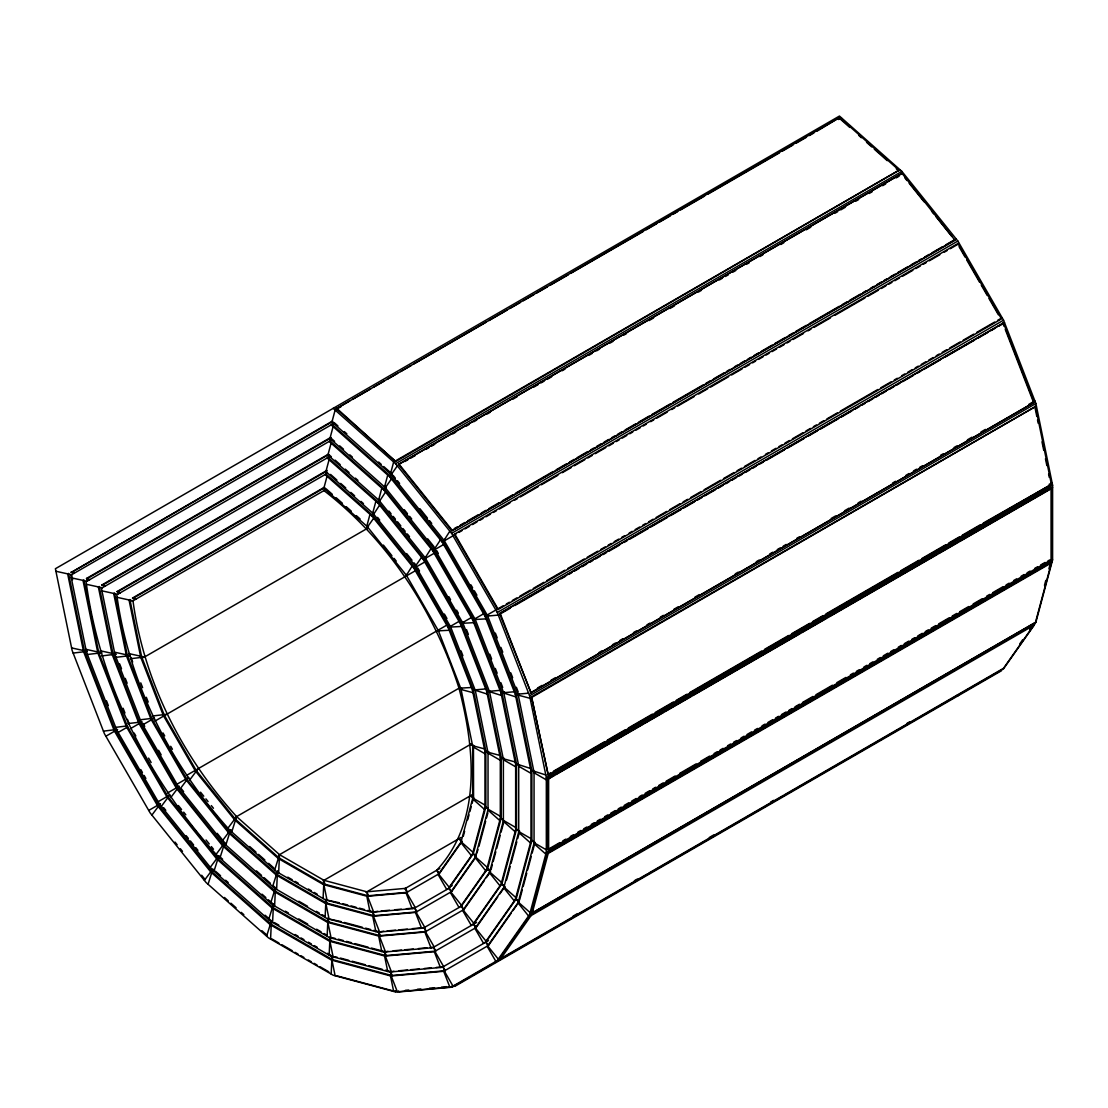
<?xml version="1.0" encoding="UTF-8"?>
<svg xmlns="http://www.w3.org/2000/svg" width="1108" height="1108" viewBox="0 0 1108 1108"><rect width="100%" height="100%" fill="white"/><g stroke="black" fill="none" stroke-linecap="round" stroke-linejoin="round"><path stroke-width="1.5" d="M208.069 884.281L212.916 868.949L204.371 880.375M331.957 421.926L335.128 410.071L341.126 406.608M336.195 408.769L839.601 117.503L899.059 170.244L395.667 461.496L336.195 408.769L349.671 400.985M213.996 871.193L218.844 855.861L217.957 856.373C148.763 779.907 99.969 684.481 86.078 581.769L330.973 440.388M329.935 438.477L333.106 426.622M330.807 437.965L330.018 440.929L384.642 489.376L433.616 550.302L473.615 619.566L501.882 692.445L516.522 763.966L516.522 829.269L501.882 883.893L473.615 924.127L475.775 927.881M219.91 858.104L224.758 842.773L217.182 833.341M327.913 455.028L331.098 443.172M331.334 456.773L328.785 454.515L327.996 457.479L378.728 502.464L424.198 559.041L461.33 623.361L487.589 691.032L501.176 757.443L501.176 818.078L487.589 868.81L461.33 906.164L423.325 928.102L377.842 932.174L327.123 918.574L274.604 888.256L223.885 843.285L178.402 786.708L141.27 722.388L115.01 654.717L101.424 588.293L329.09 456.856M225.838 845.016L230.686 829.684L229.799 830.197C170.493 764.659 128.667 682.86 116.769 594.83L326.458 473.753M325.891 471.579L329.076 459.723M326.777 471.066L325.974 474.03L372.8 515.552L414.78 567.781L449.059 627.142L473.296 689.605L485.844 750.919L485.844 806.901L473.296 853.714L449.059 888.2L413.907 908.491L371.928 912.244L325.101 899.696L276.626 871.705L229.799 830.197M231.752 831.928L236.6 816.596C182.224 756.529 143.888 681.531 132.988 600.841L117.296 597.378M323.882 488.129L327.054 476.274M324.755 487.617L323.952 490.581C388.382 540.372 434.156 611.062 459.003 688.193C474.639 748.163 482.368 820.903 436.774 870.237L438.948 873.99M274.673 869.988L279.521 854.656L236.6 816.596L228.054 828.022M369.975 514.334L366.803 526.189L368.41 526.452L366.873 528.641L367.676 525.677M272.651 886.525L277.499 871.207L276.626 871.705M375.889 501.245L372.717 513.101L373.978 512.935L373.105 513.447L325.503 471.232M325.101 474.543L371.928 516.065L373.59 512.589M270.643 903.075L275.49 887.757L272.942 885.5M381.817 488.157L378.645 499.999L379.518 499.5L377.842 502.963L327.123 457.992M268.621 919.626L273.468 904.308L268.385 899.793M387.745 475.055L384.559 486.911L385.432 486.412L383.77 489.875L329.145 441.441M266.599 936.177L271.446 920.859L265.089 915.208M390.487 473.822L393.659 461.967L899.931 169.676M391.359 473.324L389.684 476.786L331.167 424.89M395.667 461.496L336.389 408.035M323.481 487.783L367.191 526.535L406.373 575.274L438.353 630.687L460.983 688.982L472.687 746.21L472.687 798.452L460.983 842.149L438.353 874.337M463.283 836.305L464.612 831.346M467.714 819.795L469.044 814.837M469.917 811.541L471.246 806.582M472.133 803.286L473.559 797.94L473.462 745.185L472.59 745.698L484.445 748.87M448.186 888.699L472.424 854.226L484.958 807.4L484.958 751.432L472.424 690.118L448.186 627.654L413.907 568.279L371.928 516.065M450.637 892.3L475.277 857.246L488.032 809.643L488.032 752.734L475.277 690.395L450.637 626.893L415.791 566.534L373.105 513.447M487.229 867.37L475.387 856.844L478.047 849.656M478.947 846.318L485.664 821.222M486.564 817.884L487.908 812.87M460.457 906.663L486.717 869.309L500.304 818.59L500.304 757.955L486.717 691.531L460.457 623.859L423.325 559.54L377.842 502.963M462.909 910.264L489.57 872.328L503.378 820.834L503.378 759.257L489.57 691.821L462.909 623.098L425.209 557.795L379.033 500.345L327.525 454.682M490.996 869.794L492.312 864.891M493.185 861.622L495.816 851.803M496.689 848.534L500.193 835.432M501.079 832.163L503.711 822.344M472.728 924.64L501.01 884.406L515.649 829.781L515.649 764.478L501.01 692.943L472.728 620.064L432.743 550.814L383.77 489.875M475.194 928.227L503.863 887.425L518.71 832.011L518.71 765.78L503.863 693.234L475.194 619.317L434.627 549.056L384.947 487.257L329.547 438.131M506.619 879.904L510.165 866.664M511.065 863.354L516.827 841.831M517.713 838.521L519.043 833.562M485.013 942.603L515.303 899.502L530.981 840.972L530.981 771.002L515.303 694.37L485.013 616.283L442.161 542.075L389.684 476.786M488.06 945.844L485.886 942.091L516.176 898.99L531.868 840.46L531.868 770.503L516.176 693.857L485.886 615.771L443.034 541.563L390.57 476.288L332.04 424.392L332.829 421.428L71.286 572.434L331.984 421.345M487.465 946.19L518.17 902.521L534.056 843.202L534.056 772.304L518.17 694.647L487.465 615.522L444.045 540.33L390.875 474.169L331.569 421.58M512.976 910.638L519.14 901.621L516.176 898.99L515.303 899.502M519.597 899.945L522.284 889.918M523.184 886.566L526.757 873.187M527.657 869.849L531.244 856.47M532.145 853.118L534.832 843.091L531.868 840.46L530.981 840.972M497.284 960.567L529.596 914.585L546.327 852.163L546.327 777.525L529.596 695.782L497.284 612.489L451.579 533.336L395.611 463.698L333.176 408.34M547.463 852.758L531.535 912.216L532.269 912.881L1035.481 622.35L1051.409 562.892L1050.675 562.227L547.463 852.758L548.211 853.409L532.269 912.881M816.928 131.215L839.601 117.503M1044.47 585.356L1045.8 580.398M1048.902 568.847L1050.675 562.227M784.866 794.533L1003.557 668.276L1035.869 622.294L1052.6 559.872L1052.6 485.235L1035.869 403.492L1003.557 320.198L957.852 241.045L901.884 171.408L839.449 116.049L55.4 568.723L72.131 650.465L104.443 733.759L150.148 812.912L206.116 882.55L268.552 937.908L333.176 975.22L395.611 991.951L451.579 986.951L647.501 873.838M151.893 815.086L160.438 803.674L148.721 810.447M397.356 465.872L391.221 474.612L392.094 474.099M398.478 464.474L902.064 173.402L954.985 240.27L451.787 530.801L398.478 464.474L902.064 173.402M161.311 806.361L169.856 794.935L158.139 801.707M391.443 478.961L385.307 487.7L386.18 487.188L384.947 487.257M384.642 489.376L386.18 487.188M170.729 797.621L179.288 786.195L167.557 792.968M385.515 492.063L378.728 502.464M180.161 788.882L188.706 777.47L176.975 784.229M379.601 505.151L372.8 515.552M189.579 780.143L198.124 768.73M373.673 518.239L367.537 526.965L368.41 526.452M412.148 566.105L406.373 575.274M405.362 576.506L406.899 574.332M222.14 841.11L230.686 829.684M421.58 557.366L415.445 566.105L416.317 565.592L414.157 562.919M414.78 567.781L416.317 565.592M216.212 854.199L224.758 842.773L223.885 843.285M430.998 548.626L425.209 557.795M424.198 559.041L425.735 556.853M210.285 867.287L218.844 855.861M440.416 539.901L433.616 550.302M449.834 531.161L444.045 540.33M443.034 541.563L444.571 539.388M451.787 530.801L955.373 239.73M412.148 908.643L406.013 892.84L439.433 873.533L461.648 841.928L459.003 838.631L461.967 841.249M421.58 928.269L415.445 912.452L451.718 891.511L475.955 857.024L473.296 853.714L472.424 854.226M463.781 909.751L484.418 880.417M486.357 877.647L490.248 872.121L487.589 868.81L486.717 869.309M476.066 927.715L497.714 896.912M499.666 894.142L504.749 886.912L503.863 887.425M488.337 945.692L511.023 913.421M531.037 915.624L500.248 959.417L499.583 958.586L530.372 914.793L531.037 915.624L1034.235 625.106L1033.57 624.275L1029.595 629.926M1019.665 644.053L1022.642 639.815M1034.235 625.106L1003.446 668.886L500.096 959.5M352.676 399.254L370.64 388.88M373.631 387.149L384.116 381.097M387.121 379.379L397.606 373.327M400.597 371.596L411.082 365.543M414.073 363.812L485.955 322.303M488.96 320.572L506.924 310.198M509.915 308.467L520.4 302.415M523.405 300.697L533.89 294.645M536.881 292.914L547.366 286.861M550.357 285.13L568.335 274.756M571.326 273.025L643.208 231.517M646.199 229.785L656.684 223.733M659.689 222.002L670.174 215.949M673.165 214.232L677.653 211.628M680.644 209.897L704.619 196.074M707.61 194.343L779.492 152.835M782.483 151.103L792.968 145.051M795.973 143.32L806.458 137.267M809.449 135.55L813.937 132.946M838.41 119.512L841.401 117.78M333.591 423.491L70.746 575.246L86.424 651.878L116.714 729.964L159.566 804.173L212.043 869.461L270.574 921.357L331.167 956.342L389.684 972.021L442.161 967.339L488.517 940.581M86.521 578.445L89.582 579.747L86.521 578.445L330.849 437.383M86.618 578.958L330.946 437.895M101.853 584.969L104.928 586.27L101.853 584.969L328.397 454.169M101.964 585.481L328.785 454.515M117.199 591.492L120.273 592.808L117.199 591.492L327.054 470.346M117.309 592.004L325.655 471.717M132.544 598.015L135.605 599.331L132.544 598.015L324.409 487.243M132.641 598.528L324.506 487.755M132.101 601.353L324.602 490.221M395.611 463.698L901.884 171.408M404.849 461.551L407.841 459.82M410.846 458.089L415.334 455.499M425.818 449.446L428.81 447.715M431.815 445.984L434.807 444.253M452.784 433.879L455.776 432.148M466.26 426.095L469.252 424.364M473.753 421.774L476.745 420.043M487.229 413.99L490.221 412.259M512.699 399.296L517.187 396.692M533.668 387.191L538.156 384.587M541.147 382.856L544.153 381.124M547.144 379.407L551.632 376.803M562.116 370.751L565.122 369.019M589.082 355.183L592.074 353.452M596.575 350.862L599.567 349.131M610.051 343.078L613.043 341.347M623.527 335.295L626.532 333.563M648.997 320.6L653.485 317.996M669.966 308.495L674.467 305.891M698.428 292.055L701.419 290.324M719.397 279.95L722.388 278.219M725.394 276.488L728.385 274.77M732.873 272.166L735.878 270.435M746.363 264.383L749.354 262.651M759.839 256.599L762.83 254.868M780.808 244.494L783.799 242.763M806.264 229.799L810.765 227.195M834.726 213.359L837.731 211.642M840.723 209.911L845.21 207.307M855.695 201.254L858.7 199.523M869.184 193.471L872.176 191.739M882.66 185.687L885.652 183.97M896.137 177.903L899.142 176.186M83.571 651.601L84.443 651.102L68.544 573.432L67.671 573.944L83.571 651.601L114.263 730.726L157.682 805.932L210.852 872.079L270.158 924.668L331.569 960.124L390.875 976.01L444.045 971.259M390.875 474.169L391.747 473.67M86.424 651.878L87.297 651.379L71.605 647.917M97.864 653.014L98.737 652.515L83.889 579.969L83.017 580.467L97.864 653.014L126.547 726.931L167.1 797.192L216.78 858.991L272.18 908.117L329.547 941.232L384.947 956.079L434.627 951.647M100.717 653.304L101.59 652.792L85.898 649.33M112.157 654.44L113.03 653.928L99.235 586.492L98.363 586.991L112.157 654.44L138.819 723.15L176.518 788.453L222.694 845.903L274.202 891.566L327.525 922.355L379.033 936.149L425.209 932.036M379.033 500.345L379.906 499.846M115.01 654.717L115.897 654.205L100.191 650.742M126.45 655.853L127.323 655.34L114.567 593.015L113.695 593.514L126.45 655.853L151.09 719.355L185.936 779.713L228.622 832.814L276.224 875.015L325.503 903.477L373.105 916.233L415.791 912.41M129.317 656.13L130.19 655.631L114.498 652.169M140.744 657.266L141.63 656.753L129.913 599.539L129.04 600.037L140.744 657.266L163.375 715.574L195.368 770.974L234.536 819.726L278.247 858.478L323.481 884.6L367.191 896.303L406.373 892.799M367.191 526.535L368.064 526.023M143.611 657.543L367.537 528.267M454.322 528.558L457.327 526.84M460.319 525.109L464.806 522.505M467.811 520.774L478.296 514.721M481.288 513.004L485.789 510.4M488.78 508.669L499.265 502.616M502.256 500.885L512.741 494.833M515.732 493.102L553.183 471.482M556.174 469.764L566.673 463.712M569.664 461.981L574.152 459.377M577.157 457.646L587.642 451.593M590.633 449.876L593.625 448.144M596.616 446.413L601.118 443.809M604.109 442.092L608.611 439.488M611.602 437.757L614.594 436.04M617.599 434.308L622.087 431.704M625.078 429.973L635.563 423.921M638.568 422.203L649.053 416.137M652.044 414.42L670.021 404.032M673.013 402.301L702.971 385.016M705.962 383.285L710.463 380.681M713.455 378.964L723.94 372.911M726.931 371.18L729.937 369.449M734.424 366.845L737.416 365.128M740.421 363.396L744.908 360.793M747.9 359.075L750.905 357.344M753.897 355.613L758.384 353.009M761.39 351.291L771.874 345.225M774.866 343.508L785.35 337.455M788.342 335.724L792.843 333.12M795.835 331.389L806.319 325.337M809.311 323.619L839.268 306.32M842.274 304.589L846.761 301.999M849.753 300.268L860.237 294.216M863.243 292.484L866.234 290.753M870.722 288.163L873.727 286.432M876.719 284.701L881.206 282.097M884.212 280.379L887.203 278.648M890.195 276.917L894.696 274.327M897.688 272.596L908.172 266.543M911.164 264.812L915.665 262.208M918.657 260.491L921.648 258.76M924.654 257.028L929.141 254.424M932.133 252.707L942.631 246.655M945.623 244.923L956.107 238.871M451.579 533.336L957.852 241.045M114.941 729.701L103.432 731.155M114.263 730.726L115.135 730.227L84.443 651.102M105.869 736.238L117.6 729.466M442.161 542.075L456.011 534.084M459.003 532.352L461.994 530.621M465 528.89L469.487 526.3M472.479 524.569L476.98 521.965M479.972 520.248L482.963 518.516M485.969 516.785L490.456 514.181M493.448 512.464L496.453 510.733M499.445 509.001L509.929 502.949M514.417 500.345L517.422 498.628M520.414 496.896L538.391 486.509M541.383 484.792L557.864 475.277M562.352 472.673L571.34 467.493M574.332 465.762L584.816 459.709M587.822 457.978L592.309 455.388M595.301 453.657L605.785 447.604M608.791 445.873L613.278 443.283M616.27 441.552L619.275 439.821M622.267 438.089L626.768 435.499M629.76 433.768L632.751 432.037M635.743 430.306L640.244 427.716M643.236 425.984L646.227 424.253M650.728 421.663L653.72 419.932M656.712 418.201L667.21 412.148M671.697 409.544L674.689 407.827M677.694 406.096L694.162 396.581M698.663 393.991L707.638 388.797M710.644 387.066L728.621 376.692M731.612 374.961L742.097 368.909M745.088 367.177L749.59 364.587M752.581 362.856L755.573 361.125M758.578 359.394L763.066 356.804M766.057 355.072L769.063 353.341M772.054 351.61L776.542 349.02M779.547 347.289L784.035 344.699M787.026 342.968L790.032 341.236M793.023 339.505L803.508 333.453M807.995 330.863L811.001 329.131M813.992 327.4L830.474 317.885M834.961 315.295L864.919 297.997M867.91 296.265L878.395 290.213M881.4 288.482L885.888 285.892M888.879 284.16L891.885 282.429M894.876 280.698L899.364 278.108M902.369 276.377L912.854 270.324M915.845 268.593L920.332 266.003M923.338 264.272L926.33 262.541M929.321 260.809L939.806 254.757M944.307 252.167L947.298 250.436M950.29 248.704L959.279 243.511M127.212 725.906L115.717 727.36M126.547 726.931L127.42 726.433L98.737 652.515M118.154 732.443L127.697 726.931M432.743 550.814L443.588 544.54M138.819 723.15L139.691 722.638L113.03 653.928M130.425 728.649L142.143 721.89L127.988 723.579M423.325 559.54L434.17 553.28M151.09 719.355L151.976 718.857L127.323 655.34M142.697 724.867L154.428 718.095L140.259 719.785M413.907 568.279L424.752 562.019M163.375 715.574L164.247 715.062L141.63 656.753M154.982 721.073L415.334 570.759M186.393 775.489L446.746 625.175M195.368 770.974L196.241 770.475L235.422 819.214L279.119 857.966L324.367 884.087L368.064 895.79L407.245 892.3M438.353 630.687L438.948 629.676M448.186 627.654L459.031 621.38M185.936 779.713L186.823 779.215L229.494 832.302L277.097 874.517L326.375 902.965L373.978 915.72L416.663 911.912M450.637 626.893L451.219 625.895M460.457 623.859L471.302 617.599M176.518 788.453L177.391 787.954L223.581 845.39L275.075 891.067L328.397 921.856L379.906 935.651L426.081 931.523M462.909 623.098L463.504 622.1M472.728 620.064L483.587 613.804M167.1 797.192L167.973 796.68L217.653 858.478L273.067 907.618L330.419 940.734L385.833 955.581L435.499 951.135M475.194 619.317L476.066 618.804M485.013 616.283L503.351 605.688M506.342 603.971L509.334 602.24M512.339 600.508L516.827 597.904M519.818 596.187L530.303 590.135M533.308 588.403L543.793 582.351M546.784 580.62L564.761 570.232M567.753 568.515L584.235 559M587.226 557.269L597.711 551.216M600.702 549.485L605.203 546.895M608.195 545.164L611.187 543.432M614.192 541.701L618.679 539.111M621.671 537.38L624.677 535.649M629.164 533.059L632.156 531.328M635.161 529.596L639.648 527.006M642.64 525.275L645.645 523.544M648.637 521.813L653.124 519.223M656.13 517.491L666.614 511.439M669.606 509.708L680.09 503.655M683.082 501.924L687.583 499.334M690.575 497.603L701.059 491.55M704.051 489.819L720.532 480.304M723.524 478.573L734.008 472.52M737.014 470.789L741.501 468.199M744.493 466.468L754.977 460.416M757.983 458.684L760.974 456.953M765.462 454.363L768.467 452.632M771.459 450.901L775.96 448.311M778.952 446.579L781.943 444.848M784.935 443.117L789.436 440.527M792.428 438.796L802.912 432.743M805.904 431.012L810.405 428.422M813.397 426.691L816.402 424.96M819.394 423.228L823.881 420.638M826.887 418.907L837.371 412.855M840.363 411.123L877.813 389.504M880.805 387.772L891.289 381.72M894.281 379.989L897.272 378.257M901.774 375.667L904.765 373.936M907.771 372.205L912.258 369.615M915.25 367.884L918.255 366.152M921.247 364.421L925.734 361.831M928.739 360.1L933.227 357.51M936.218 355.779L939.224 354.048M942.215 352.316L946.703 349.726M949.708 347.995L960.193 341.943M963.184 340.211L973.669 334.159M976.66 332.428L994.638 322.054M997.629 320.323L1002.131 317.719M157.682 805.932L158.555 805.419L211.739 871.567L271.044 924.169L332.442 959.611L391.747 975.497L444.917 970.746M487.465 615.522L488.337 615.023M497.284 612.489L1003.557 320.198M499.583 613.583L1003.446 322.996L1034.235 402.343L531.037 692.86L499.583 613.583L1003.446 322.996M510.276 608.181L498.295 615.092L487.672 616.048M514.777 605.577L544.734 588.293M547.726 586.561L558.21 580.509M561.202 578.778L565.703 576.174M568.695 574.456L571.686 572.725M574.692 570.994L579.179 568.39M582.171 566.673L586.672 564.069M589.664 562.338L592.655 560.62M595.661 558.889L600.148 556.285M603.14 554.554L606.145 552.837M609.137 551.105L619.621 545.053M624.109 542.449L627.114 540.718M630.106 539L648.083 528.613M651.075 526.882L667.556 517.381M670.548 515.649L681.032 509.597M684.024 507.866L694.508 501.813M697.514 500.082L702.001 497.492M704.993 495.761L715.477 489.708M718.483 487.977L722.97 485.373M725.962 483.656L728.967 481.925M731.959 480.193L736.446 477.59M739.452 475.872L742.443 474.141M745.435 472.41L749.936 469.806M752.928 468.088L755.919 466.357M760.42 463.753L763.412 462.036M766.404 460.305L784.381 449.917M787.373 448.2L803.854 438.685M808.355 436.081L817.33 430.901M820.335 429.17L838.299 418.796M841.304 417.065L851.789 411.013M854.78 409.281L859.282 406.678M862.273 404.96L865.265 403.229M868.256 401.498L872.758 398.908M875.749 397.176L878.741 395.445M881.746 393.714L886.234 391.124M889.225 389.393L893.727 386.789M896.718 385.072L899.724 383.34M902.715 381.609L913.2 375.557M917.687 372.953L920.693 371.235M923.684 369.504L940.152 359.989M944.653 357.399L974.611 340.101M977.602 338.369L988.087 332.317M991.092 330.586L995.58 327.996M998.571 326.264L1004.568 322.802M235.727 817.108L459.654 687.819M234.536 819.726L235.422 819.214M460.983 688.982L461.856 688.484M472.424 690.118L485.706 688.927M228.622 832.814L229.494 832.302M475.277 690.395L476.149 689.896M486.717 691.531L499.999 690.353M222.694 845.903L223.581 845.39M489.57 691.821L490.442 691.309M501.01 692.943L504.542 692.209L503.863 693.234M504.542 692.209L503.669 692.708L514.292 691.766M216.78 858.991L217.653 858.478M515.303 694.37L519.043 694.148L518.17 694.647M210.852 872.079L211.739 871.567M519.14 694.661L518.267 695.159L530.123 698.331L1036.395 406.04M537.574 687.985L542.075 685.395M551.064 680.201L555.551 677.611M598.985 652.529L601.99 650.812M612.475 644.745L615.466 643.028M619.954 640.424L622.959 638.693M633.444 632.64L636.435 630.909M646.92 624.857L649.911 623.125M660.396 617.073L663.401 615.356M673.886 609.289L678.373 606.699M694.855 597.184L699.342 594.594M735.296 573.847L738.288 572.116M756.265 561.728L759.257 559.997M769.741 553.945L772.733 552.227M777.234 549.623L780.226 547.892M783.231 546.161L786.223 544.444M796.707 538.391L799.699 536.66M831.152 518.489L835.654 515.899M844.642 510.719L849.13 508.115M858.118 502.935L861.11 501.204M892.563 483.033L895.569 481.315M906.053 475.263L909.045 473.531M913.532 470.928L916.538 469.196M919.529 467.479L922.521 465.748M940.498 455.36L943.49 453.643M953.974 447.577L956.98 445.859M967.464 439.807L971.951 437.203M980.94 432.023L985.428 429.419M1028.875 404.351L1034.858 400.888M530.372 692.916L1034.235 402.343M529.596 695.782L1035.869 403.492M531.535 696.835L1035.481 406.511L1051.409 484.376L548.211 774.894L531.535 696.835L548.211 774.894M278.648 855.168L471.135 744.022M278.247 858.478L279.119 857.966M472.687 746.21L473.559 745.698M484.958 751.432L488.808 751.709M276.224 875.015L277.097 874.517M274.604 888.256L275.49 887.757L274.604 905.97M500.304 757.955L504.14 758.246M274.202 891.566L275.075 891.067M217.957 856.373L272.582 904.807L273.468 904.308L272.582 922.521M515.649 764.478L516.522 763.966L530.469 768.453M272.18 908.117L273.067 907.618M323.079 880.818L472.16 794.741M323.481 884.6L324.367 884.087M472.687 798.452L473.559 797.94M530.981 771.002L531.868 770.503L545.801 774.977M270.158 924.668L271.044 924.169M534.056 772.304L534.929 771.805M325.101 899.696L339.353 902.771M484.958 807.4L487.88 808.078M1049.082 484.404L1052.074 482.686M547.463 774.7L550.468 772.969M553.46 771.237L604.372 741.848M607.378 740.116L625.341 729.743M628.333 728.011L652.293 714.175M655.299 712.444L673.262 702.07M676.268 700.339L686.752 694.287M689.744 692.555L761.625 651.061M764.617 649.33L788.577 635.493M791.583 633.762L809.546 623.389M812.552 621.657L823.036 615.605M826.028 613.874L897.909 572.379M900.901 570.648L918.878 560.274M921.87 558.543L945.83 544.707M948.836 542.975L959.32 536.923M962.312 535.192L980.275 524.818M983.281 523.087L1051.409 484.376M325.503 903.477L326.375 902.965M546.327 777.525L1052.6 485.235M547.864 778.412L1051.063 487.894L1051.838 488.337L1051.838 559.429L548.626 849.947L547.864 849.504L547.864 778.412L548.626 778.855L1051.838 488.337M553.82 775.531L546.327 779.866L534.056 772.775L534.929 772.262L531.868 770.503M556.812 773.8L642.197 724.507M645.188 722.79L663.166 712.402M666.157 710.671L690.118 696.835M693.123 695.118L799.464 633.707M802.455 631.989L826.43 618.153M829.421 616.422L935.761 555.025M938.767 553.294L956.744 542.906M959.736 541.189L1052.6 487.562M366 892.314L460.942 837.51M327.123 918.574L341.084 921.579M500.304 818.59L503.226 819.269M367.191 896.303L368.41 895.763L366.873 891.815L323.952 880.306L279.521 854.656L278.648 872.882M461.856 841.651L460.776 842.44L471.412 855.653M327.525 922.355L328.397 921.856M404.489 888.879L439.793 868.492M371.928 912.244L377.842 911.288M272.582 904.807L329.145 937.465L334.976 938.282M515.649 829.781L516.522 829.269L519.597 831.042M329.547 941.232L330.419 940.734M373.105 916.233L373.978 915.72M475.277 857.246L476.149 856.733M475.955 857.024L475.069 857.523L485.706 870.75L488.697 869.018M452.189 885.541L449.183 887.273L438.56 874.046M331.167 956.342L337.054 957.173M377.842 932.174L383.77 931.219M331.569 960.124L332.442 959.611M534.056 843.202L534.929 842.703M534.832 843.091L533.945 843.604L545.801 854.116L1052.074 561.811M379.033 936.149L379.906 935.651M489.57 872.328L490.442 871.83M490.248 872.121L489.376 872.619L499.999 885.846M549.36 848.631L559.845 842.579M562.836 840.861L565.842 839.13M570.329 836.526L573.321 834.809M577.822 832.205L580.814 830.474M583.805 828.756L586.797 827.025M591.298 824.421L594.29 822.704M597.281 820.973L600.287 819.241M604.774 816.651L607.766 814.92M610.757 813.189L615.259 810.585M618.25 808.868L621.242 807.136M624.247 805.405L628.735 802.815M631.726 801.084L636.227 798.48M639.219 796.763L642.211 795.032M645.202 793.3L649.704 790.71M652.695 788.979L655.687 787.248M658.692 785.517L663.18 782.927M666.171 781.195L675.16 776.002M679.661 773.412L696.129 763.897M700.616 761.307L709.605 756.113M714.106 753.523L717.098 751.792M720.089 750.061L723.081 748.343M727.582 745.739L730.574 744.008M733.565 742.291L736.571 740.56M741.058 737.956L744.05 736.238M747.041 734.507L751.543 731.903M754.534 730.186L757.526 728.455M762.027 725.851L765.019 724.133M768.01 722.402L772.511 719.798M775.503 718.081L778.495 716.35M781.486 714.618L785.987 712.029M788.979 710.297L791.971 708.566M794.976 706.835L799.464 704.245M802.455 702.514L812.94 696.461M815.945 694.73L832.413 685.215M836.9 682.625L845.889 677.431M850.39 674.841L853.382 673.11M856.373 671.379L859.365 669.661M863.866 667.058L866.858 665.326M869.849 663.609L872.855 661.878M877.342 659.274L880.334 657.543M883.325 655.825L887.827 653.221M890.818 651.49L893.81 649.773M898.311 647.169L901.303 645.438M904.294 643.72L908.795 641.116M911.787 639.385L914.779 637.668M917.77 635.937L922.271 633.333M925.263 631.615L928.255 629.884M931.26 628.153L935.748 625.563M938.739 623.832L949.224 617.779M952.229 616.048L956.716 613.458M959.708 611.727L968.697 606.533M973.184 603.943L982.173 598.749M986.674 596.159L989.666 594.428M992.657 592.697L1003.142 586.644M1006.133 584.913L1009.139 583.196M1013.626 580.592L1016.618 578.861M1021.119 576.271L1024.111 574.54M1027.102 572.808L1030.094 571.091M1034.595 568.487L1037.587 566.756M1040.578 565.038L1045.079 562.435M1048.071 560.703L1051.838 559.429M546.327 852.163L1052.6 559.872M548.211 853.409L1051.409 562.892M329.145 937.465L383.77 952.091L388.022 951.287M501.01 884.406L501.882 883.893L504.846 886.525L503.974 887.037L515.829 897.549M384.947 956.079L385.833 955.581M389.684 972.021L393.949 971.217M476.606 922.396L432.743 947.728L383.77 952.091M519.14 901.621L518.267 902.12L530.123 912.632L533.114 910.915M390.875 976.01L391.747 975.497M518.17 902.521L519.043 902.009M529.596 914.585L1035.869 622.294M1034.858 623.735L528.585 916.025L517.962 902.798L518.835 902.3L516.176 898.99M501.287 957.395L498.295 959.126L487.672 945.9M572.975 916.219L577.462 913.629M634.372 880.763L637.363 879.046M709.259 837.537L713.746 834.947M770.656 802.081L773.647 800.35M906.94 723.399L909.931 721.668M648.568 873.215L783.785 795.156M398.478 990.94L398.852 991.937L452.175 987.173L470.138 976.799M473.144 975.068L491.107 964.694M494.113 962.963L497.104 961.232M87.297 651.379L73.142 653.069M485.886 615.771L488.545 615.536M101.59 652.792L87.435 654.482M473.615 619.566L486.024 618.887M115.897 654.205L101.728 655.908M461.33 623.361L473.739 622.668M130.19 655.631L116.021 657.321M449.059 627.142L461.468 626.463M436.774 630.937L449.183 630.258M130.328 658.734L144.483 657.044L128.791 653.582M166.699 714.3L152.544 716.003M471.412 687.514L459.003 688.193L461.967 688.996M517.962 694.134L528.585 693.179M407.522 892.134L405.362 888.381L366.873 891.815L367.676 895.693L366.803 896.192L369.975 911.718M381.194 910.984L389.587 910.236M394.628 909.793L401.345 909.183M406.387 908.74L414.78 907.992L416.954 911.745M387.149 930.914L395.57 930.166M398.935 929.861L407.356 929.113M412.411 928.656L424.198 927.604L426.372 931.357M393.091 950.83L401.525 950.082M404.905 949.778L413.353 949.03M418.422 948.573L426.871 947.825M430.236 947.52L433.616 947.215L435.79 950.969M399.032 970.76L407.495 969.999M410.874 969.708L419.336 968.946M424.419 968.489L431.192 967.893M436.275 967.436L443.034 966.827L445.208 970.594M405.348 990.33L408.797 990.026M417.397 989.25L420.832 988.945M429.433 988.184L434.585 987.713M441.469 987.103L446.635 986.646M71.286 572.434L74.25 573.224L71.175 571.922M55.926 571.271L71.618 574.747L72.643 579.747M86.964 581.271L71.258 577.808M501.882 692.445L515.829 696.918M102.296 587.794L86.604 584.332M487.589 691.032L501.536 695.505M117.642 594.317L101.95 590.855M473.296 689.605L487.229 694.093M461.08 689.495L472.936 692.666M487.922 752.221L499.777 755.393M503.267 758.745L515.123 761.916M342.704 903.671L347.718 905.014M351.056 905.915L356.084 907.258M359.421 908.158L364.435 909.502M367.787 910.388L372.8 911.732L374.338 915.693L373.451 916.191L379.601 932.008M344.366 922.452L362.358 927.285M365.626 928.158L370.543 929.474M373.811 930.346L378.728 931.662L380.252 935.623L379.379 936.121L385.515 951.938M338.3 939.168L343.258 940.498M346.569 941.385L351.541 942.714M354.851 943.6L368.091 947.16M371.402 948.046L384.642 951.592L386.18 955.539L385.307 956.052L391.443 971.868M340.391 958.074L348.757 960.317M352.109 961.218L365.488 964.791M368.826 965.691L382.205 969.278M385.542 970.179L390.57 971.522L392.094 975.469L391.221 975.982L397.356 991.798M336.389 975.705L395.861 991.632L395.667 990.663M516.522 763.966L519.597 765.739M518.71 766.251L530.981 773.329M501.176 757.443L503.226 758.634M503.378 759.728L515.649 766.805M485.844 750.919L487.88 752.097M488.032 753.205L500.304 760.282M470.498 744.396L473.559 746.169L472.687 746.667L484.958 753.759M484.958 805.073L472.687 797.982L473.559 797.483L470.498 795.71L473.462 798.328L472.59 798.84L484.445 809.352M488.032 809.172L500.304 816.264M503.378 820.363L515.649 827.441M518.71 831.554L530.981 838.631M531.868 840.46L534.929 842.232L534.056 842.745L546.327 849.822M287.789 877.148L292.193 879.683M295.13 881.386L298.066 883.076M308.356 889.018L311.293 890.707M314.229 892.411L317.165 894.101M298.828 901.233L307.581 906.289M316.334 911.33L319.243 913.02M322.165 914.709L325.073 916.385M285.365 911.178L288.343 912.895M298.758 918.906L307.692 924.072M316.625 929.224L321.085 931.8M324.062 933.518L327.04 935.235M274.396 922.562L278.828 925.125M295.088 934.501L298.052 936.205M301.002 937.922L303.952 939.626M308.384 942.188L311.348 943.891M314.298 945.595L317.262 947.298M327.608 953.282L330.558 954.985M271.612 938.795L278.939 943.019M281.875 944.722L292.138 950.636M295.074 952.34L297.997 954.03M300.933 955.719L303.869 957.409M308.259 959.944L311.196 961.647M314.132 963.337L317.054 965.026M319.99 966.716L328.785 971.799M839.393 118.251L849.739 127.42M858.797 135.439L861.373 137.738M866.553 142.323L871.719 146.907M874.309 149.206L887.231 160.66M896.275 168.693L898.865 170.978M334.104 422.55L337.926 425.929M344.283 431.58L346.832 433.837M378.631 462.036L381.18 464.294M383.728 466.551L390.085 472.188M330.419 437.632L334.616 441.344M339.699 445.859L343.522 449.239M349.865 454.876L352.413 457.119M335.128 460.139L340.198 464.64M345.281 469.141L349.075 472.507M355.419 478.13L357.953 480.387M330.572 474.432L336.901 480.041M340.696 483.407L345.751 487.908M350.821 492.395L354.615 495.761M360.945 501.37L363.466 503.614M326.015 488.739L332.331 494.334M336.112 497.686L342.427 503.295M346.208 506.647L351.264 511.12M356.305 515.608L360.1 518.959M516.522 829.269L519.486 831.9L518.613 832.413L530.469 842.925M501.176 818.078L503.157 819.837M503.267 821.222L515.123 831.734M485.844 806.901L487.811 808.646M487.922 810.031L499.777 820.543M461.08 841.761L472.936 852.274M473.296 853.714L476.26 856.345M487.589 868.81L490.553 871.442L489.681 871.941L501.536 882.453M249.66 846.512L255.99 852.135M258.524 854.379L264.854 859.988M268.648 863.354L273.704 867.841M256.46 870.888L261.53 875.389M264.064 877.633L270.407 883.256M220.104 856.996L222.653 859.24M262.028 894.17L265.837 897.549M215.464 871.207L220.547 875.722M225.644 880.237L228.179 882.494M224.453 897.466L228.331 900.915M230.907 903.2L236.087 907.784M241.253 912.369L243.843 914.668M261.945 930.72L267.111 935.304M904.876 177.931L907.009 180.576M909.142 183.236L924.072 201.808M931.537 211.088L933.67 213.747M935.803 216.392L951.786 236.295M398.852 463.92L452.175 530.247M393.174 475.429L395.307 478.102M397.453 480.761L399.6 483.434M419.946 508.738L427.439 518.073M429.585 520.732L431.718 523.391M404.281 509.708L407.467 513.683M409.6 516.328L411.733 518.987M427.702 538.848L434.087 546.798M388.922 511.051L391.082 513.752M393.243 516.439L395.418 519.14M397.578 521.84L400.833 525.871M402.993 528.571L405.154 531.258M407.329 533.959L409.489 536.646M377.565 517.381L379.712 520.067M406.622 553.543L412.01 560.232M383.382 545.081L391.927 555.717M394.06 558.377L396.207 561.036M501.882 883.893L504.542 887.203L503.669 887.716L514.292 900.929M436.774 870.237L439.433 873.533M451.718 891.511L449.059 888.2L451.219 891.954M450.831 892.009L461.468 905.236M463.116 909.973L473.739 923.199M473.615 924.127L476.26 927.438L434.281 951.675L440.416 967.492M475.387 927.936L486.024 941.163M485.886 942.091L488.545 945.401L443.699 971.287L449.834 987.103M200.548 792.192L203.775 796.209M205.922 798.882L208.082 801.569M211.309 805.585L213.456 808.258M181.449 788.896L183.609 791.583M178.374 805.53L181.573 809.505M183.706 812.15L185.825 814.809M206.06 839.975L209.26 843.95M211.379 846.595L213.512 849.24M163.652 807.677L165.798 810.336M186.144 835.654L188.291 838.313M190.424 840.972L193.637 844.975M195.784 847.634L197.93 850.307M175.022 842.08L177.155 844.739M180.355 848.714L182.488 851.373M201.67 875.251L204.869 879.226M959.112 246.765L965.082 257.111M966.799 260.075L979.597 282.249M981.3 285.199L987.283 295.545M988.987 298.509L998.377 314.769M1000.94 669.786L1001.48 670.728L454.751 986.383L454.197 985.441M957.409 694.91L957.949 695.852M454.751 534.014L498.281 609.414M470.914 584.844L472.631 587.808M474.349 590.772L476.911 595.231M436.635 550.524L438.339 553.474M448.823 596.672L450.554 599.663M456.593 610.134L458.324 613.126M417.813 568.002L419.516 570.98M444.363 614.012L446.94 618.472M497.741 960.304L498.281 961.245M487.174 946.357L495.858 961.384M474.903 928.393L483.587 943.42M463.504 909.917L461.33 906.164L463.989 909.474L424.863 932.063L430.998 947.88M462.632 910.43L471.302 925.457M450.347 892.466L459.031 907.494M438.076 874.503L446.746 889.53M406.65 892.633L415.334 907.674M416.068 912.258L424.752 927.285M425.5 931.87L434.17 946.897M434.918 951.481L443.588 966.508M444.336 971.093L453.006 986.12M164.247 715.062L196.241 770.475M163.001 732.942L164.704 735.906M170.701 746.293L172.419 749.257M151.976 718.857L186.823 779.215M143.015 723.385L144.732 726.377M158.555 750.296L161.145 754.783M139.691 722.638L177.391 787.954M134.123 733.039L135.827 735.989M148.597 758.094L151.145 762.512M127.42 726.433L167.973 796.68M140.73 769.534L142.447 772.511M144.165 775.475L145.868 778.439M115.135 730.227L158.555 805.419M1002.795 323.065L1004.014 326.237M1005.247 329.408L1033.57 402.398M500.248 613.527L531.037 692.86M495.345 633.07L497.201 637.848M500.913 647.404L502.769 652.197M510.802 672.902L512.658 677.681M516.37 687.251L518.225 692.029M489.791 654.177L491.633 658.941M495.318 668.443L497.16 673.193M500.858 682.694L502.7 687.459M466.496 629.566L468.365 634.399M461.039 650.936L462.895 655.742M451.787 986.189L452.175 987.173M443.034 966.827L444.571 970.788M433.616 947.215L435.153 951.176M424.198 927.604L425.735 931.551M414.78 907.992L416.317 911.939M405.362 888.381L406.899 892.328M367.537 896.275L373.673 912.092M130.813 657.224L132.669 662.03M140.758 682.86L142.613 687.666M146.339 697.278L148.209 702.084M119.636 663.872L121.52 668.706M125.273 678.387L127.143 683.221M123.113 708.247L124.955 712.998M127.42 719.341L129.262 724.092M106.465 700.782L108.321 705.561M1034.734 406.317L1036.811 416.469M1037.504 419.863L1038.196 423.242M1042.005 441.857L1043.736 450.319M1045.467 458.795L1046.852 465.554M1048.597 474.03L1049.29 477.409M390.57 971.522L391.359 975.4L390.487 975.899L393.659 991.425M384.642 951.592L385.432 955.47L384.559 955.982L387.745 971.494M378.728 931.662L379.518 935.54L378.645 936.052L381.817 951.578M372.8 911.732L373.59 915.624L372.717 916.122L375.889 931.648M327.054 900.222L323.882 884.696L324.755 884.198L323.952 880.306L323.079 898.533M329.076 919.1L325.891 903.574L326.777 903.075L325.974 899.197L325.101 917.41M331.098 937.977L327.913 922.465L328.785 921.953L327.996 918.075L327.123 936.288M333.106 956.869L329.935 941.343L330.807 940.83L330.018 936.952L329.145 955.179M335.128 975.746L331.957 960.22L332.829 959.722L332.04 955.83L331.167 974.057M1051.063 487.894L1051.063 558.986M548.626 778.855L548.626 849.947M277.499 871.207L276.626 889.433M271.446 920.859L270.574 939.072M957.949 243.497L454.197 534.333L497.741 609.732L1001.48 318.896L957.949 243.497"/></g></svg>
